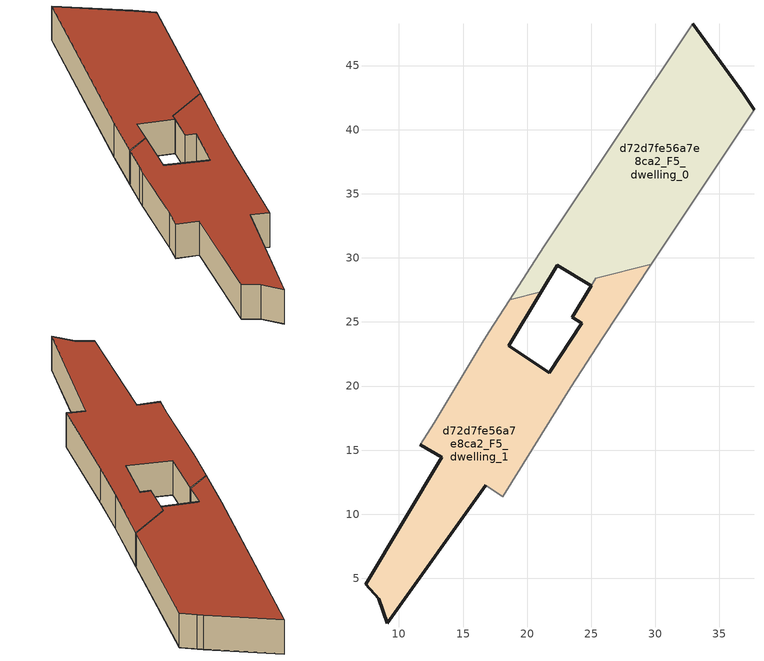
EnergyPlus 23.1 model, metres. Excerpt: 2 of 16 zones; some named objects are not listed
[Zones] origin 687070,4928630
d72d7fe56a7e8ca2_F5_dwelling_0
 floor to d72d7fe56a7e8ca2_F4_dwelling_0 (EU_floor_Construction): 29.69,29.5 37.7,41.53 36.94,42.71 36.65,43.11 32.93,48.26 21.29,30.85 18.65,26.75 21.12,27.36 22.36,29.44 25.01,27.84 25.37,28.42 z15
 wall outside (EU_wall_Construction): 32.93,48.26 36.65,43.11 36.94,42.71 37.7,41.53 / 25.01,27.84 22.36,29.44 21.12,27.36 z15:18
 wall adiabatic (EU_wall_Construction): 18.65,26.75 21.29,30.85 32.93,48.26 / 37.7,41.53 29.69,29.5 z15:18
 wall to d72d7fe56a7e8ca2_F5_dwelling_1 (EU_wall_Construction): 21.12,27.36 18.65,26.75 / 29.69,29.5 25.37,28.42 25.01,27.84 z15:18
 roof outside (EU_roof_Construction): 32.93,48.26 36.65,43.11 36.94,42.71 37.7,41.53 29.69,29.5 25.37,28.42 25.01,27.84 22.36,29.44 21.12,27.36 18.65,26.75 21.29,30.85 z18
d72d7fe56a7e8ca2_F5_dwelling_1
 floor to d72d7fe56a7e8ca2_F4_dwelling_1 (EU_floor_Construction): 18.09,11.35 23.39,19.91 25.88,23.77 29.69,29.5 25.37,28.42 23.51,25.36 24.26,24.91 21.71,21.03 18.57,23.13 21.12,27.36 18.65,26.75 16.99,24.18 16.51,23.39 12.74,17.13 11.68,15.43 13.32,14.44 7.39,4.52 8.42,3.42 9.07,1.49 16.77,12.26 z15
 wall outside (EU_wall_Construction): 21.12,27.36 18.57,23.13 21.71,21.03 24.26,24.91 23.51,25.36 25.01,27.84 / 16.77,12.26 9.07,1.49 8.42,3.42 7.39,4.52 13.32,14.44 11.68,15.43 z15:18
 wall adiabatic (EU_wall_Construction): 11.68,15.43 12.74,17.13 16.51,23.39 16.99,24.18 18.65,26.75 / 29.69,29.5 25.88,23.77 23.39,19.91 18.09,11.35 16.77,12.26 z15:18
 roof outside (EU_roof_Construction): 29.69,29.5 25.88,23.77 23.39,19.91 18.09,11.35 16.77,12.26 9.07,1.49 8.42,3.42 7.39,4.52 13.32,14.44 11.68,15.43 12.74,17.13 16.51,23.39 16.99,24.18 18.65,26.75 21.12,27.36 18.57,23.13 21.71,21.03 24.26,24.91 23.51,25.36 25.37,28.42 z18
[Building]
EU S2 Campaign: North Axis=0; Terrain=City; Solar Distribution=FullExterior
[Site:Location]
Bologna: Latitude=44.5; Longitude=11.25; Time Zone=1; Elevation=37
[SizingPeriod:WeatherFileDays]
AnnualSizingPeriod: Begin Month=1; Begin Day of Month=1; End Month=12; End Day of Month=31; Day of Week for Start Day=Monday; Use Weather File Daylight Saving Period=No; Use Weather File Rain and Snow Indicators=No
[MATERIAL]
EU_InternalMass_Material: Roughness=MediumRough; Thickness=0.1; Conductivity=1; Density=1800; Specific Heat=900; Thermal Absorptance=0.9; Solar Absorptance=0.7; Visible Absorptance=0.7
[MATERIAL:NOMASS] Roughness=MediumRough; Thermal Absorptance=0.9; Solar Absorptance=0.7; Visible Absorptance=0.7
Name | Thermal Resistance
EU_wall_NoMass | 0.905828
EU_roof_NoMass | 0.37593
EU_floor_NoMass | 0.67114
[CONSTRUCTION]
EU_wall_Construction: EU_wall_NoMass
EU_roof_Construction: EU_roof_NoMass
EU_floor_Construction: EU_floor_NoMass
EU_InternalMass_Construction: EU_InternalMass_Material
[ZONE] Type=1; Multiplier=1; Ceiling Height=autocalculate; Floor Area=autocalculate; Part of Total Floor Area=Yes
Name | Volume
d72d7fe56a7e8ca2_F5_dwelling_0 | 459.593
d72d7fe56a7e8ca2_F5_dwelling_1 | 458.197
[INTERNALMASS] Construction=EU_InternalMass_Construction
Name | Zone or ZoneList | Surface Area
d72d7fe56a7e8ca2_F5_dwelling_0_EU_InternalMass | d72d7fe56a7e8ca2_F5_dwelling_0 | 153.198
d72d7fe56a7e8ca2_F5_dwelling_1_EU_InternalMass | d72d7fe56a7e8ca2_F5_dwelling_1 | 152.736
[OTHEREQUIPMENT] Fuel Type=Electricity; Design Level Calculation Method=Watts/Area; Power per Zone Floor Area=1; Fraction Latent=0; Fraction Radiant=0; Fraction Lost=0; Carbon Dioxide Generation Rate=0; EndUse Subcategory=EU_Step8_InternalGains
Name | Zone or ZoneList or Space or SpaceList | Schedule
EU_Step8_InternalGain_d72d7fe56a7e8ca2_F5_dwelling_0_f000 | d72d7fe56a7e8ca2_F5_dwelling_0 | EU_Step8_GainSchedule_d72d7fe56a7e8ca2_F5_dwelling_0_f000
EU_Step8_InternalGain_d72d7fe56a7e8ca2_F5_dwelling_1_f000 | d72d7fe56a7e8ca2_F5_dwelling_1 | EU_Step8_GainSchedule_d72d7fe56a7e8ca2_F5_dwelling_1_f000
[ZONEVENTILATION:DESIGNFLOWRATE] Schedule=EU_AlwaysOn; Design Flow Rate Calculation Method=AirChanges/Hour; Air Changes per Hour=0.73129; Ventilation Type=Natural; Fan Pressure Rise=0; Fan Total Efficiency=1; Constant Term Coefficient=1; Temperature Term Coefficient=0; Velocity Term Coefficient=0; Velocity Squared Term Coefficient=0; Minimum Indoor Temperature=-100; Maximum Indoor Temperature=100; Delta Temperature=-100; Minimum Outdoor Temperature=-100; Maximum Outdoor Temperature=100; Maximum Wind Speed=40
Name | Zone or ZoneList or Space or SpaceList
EU_ConstantAir_d72d7fe56a7e8ca2_F5_dwelling_0 | d72d7fe56a7e8ca2_F5_dwelling_0
EU_ConstantAir_d72d7fe56a7e8ca2_F5_dwelling_1 | d72d7fe56a7e8ca2_F5_dwelling_1
[HVACTEMPLATE:ZONE:IDEALLOADSAIRSYSTEM] System Availability Schedule=EU_AlwaysOn; Maximum Heating Supply Air Temperature=50; Minimum Cooling Supply Air Temperature=13; Maximum Heating Supply Air Humidity Ratio=0.0156; Minimum Cooling Supply Air Humidity Ratio=0.0077; Heating Limit=NoLimit; Cooling Limit=NoLimit; Heating Availability Schedule=EU_AlwaysOn; Cooling Availability Schedule=EU_CoolingOff; Dehumidification Control Type=ConstantSensibleHeatRatio; Cooling Sensible Heat Ratio=0.7; Dehumidification Setpoint=60; Humidification Control Type=None; Humidification Setpoint=30; Outdoor Air Method=None; Outdoor Air Flow Rate per Person=0.00944; Outdoor Air Flow Rate per Zone Floor Area=0; Outdoor Air Flow Rate per Zone=0; Demand Controlled Ventilation Type=None; Outdoor Air Economizer Type=NoEconomizer; Heat Recovery Type=None; Sensible Heat Recovery Effectiveness=0.7; Latent Heat Recovery Effectiveness=0.65
Name | Template Thermostat
d72d7fe56a7e8ca2_F5_dwelling_0 | EU_HeatOnly_d72d7fe56a7e8ca2_F5_dwelling_0
d72d7fe56a7e8ca2_F5_dwelling_1 | EU_HeatOnly_d72d7fe56a7e8ca2_F5_dwelling_1
[SIZING:ZONE] Zone Cooling Design Supply Air Temperature Input Method=SupplyAirTemperature; Zone Cooling Design Supply Air Temperature=13; Zone Heating Design Supply Air Temperature Input Method=SupplyAirTemperature; Zone Heating Design Supply Air Temperature=50; Zone Cooling Design Supply Air Humidity Ratio=0.008; Zone Heating Design Supply Air Humidity Ratio=0.008; Cooling Design Air Flow Method=DesignDay; Cooling Design Air Flow Rate=0; Cooling Minimum Air Flow per Zone Floor Area=0.000762; Cooling Minimum Air Flow=0; Cooling Minimum Air Flow Fraction=0.2; Heating Design Air Flow Method=DesignDay; Heating Design Air Flow Rate=0; Heating Maximum Air Flow per Zone Floor Area=0.002032; Heating Maximum Air Flow=0.141576; Heating Maximum Air Flow Fraction=0.3; Account for Dedicated Outdoor Air System=No; Dedicated Outdoor Air System Control Strategy=NeutralSupplyAir; Dedicated Outdoor Air Low Setpoint Temperature for Design=autosize; Dedicated Outdoor Air High Setpoint Temperature for Design=autosize; Zone Load Sizing Method=Sensible Load Only No Latent Load; Zone Latent Cooling Design Supply Air Humidity Ratio Input Method=HumidityRatioDifference; Zone Cooling Design Supply Air Humidity Ratio Difference=0.005; Zone Latent Heating Design Supply Air Humidity Ratio Input Method=HumidityRatioDifference; Zone Humidification Design Supply Air Humidity Ratio Difference=0.005
d72d7fe56a7e8ca2_F5_dwelling_0; d72d7fe56a7e8ca2_F5_dwelling_1
[SCHEDULE:CONSTANT]
Name | Hourly Value
EU_AlwaysOn | 1
EU_CoolingOff | 0
[SCHEDULE:FILE] Column Number=1; Rows to Skip at Top=0; Number of Hours of Data=8760; Column Separator=Comma; Interpolate to Timestep=No; Minutes per Item=60; Adjust Schedule for Daylight Savings=Yes
Name | File
EU_Step8_GainSchedule_d72d7fe56a7e8ca2_F5_dwelling_0_f000 | ../../schedules/d72d7fe56a7e8ca2/d72d7fe56a7e8ca2_F5_dwelling_0_f000_gain.csv
EU_Step8_GainSchedule_d72d7fe56a7e8ca2_F5_dwelling_1_f000 | ../../schedules/d72d7fe56a7e8ca2/d72d7fe56a7e8ca2_F5_dwelling_1_f000_gain.csv
